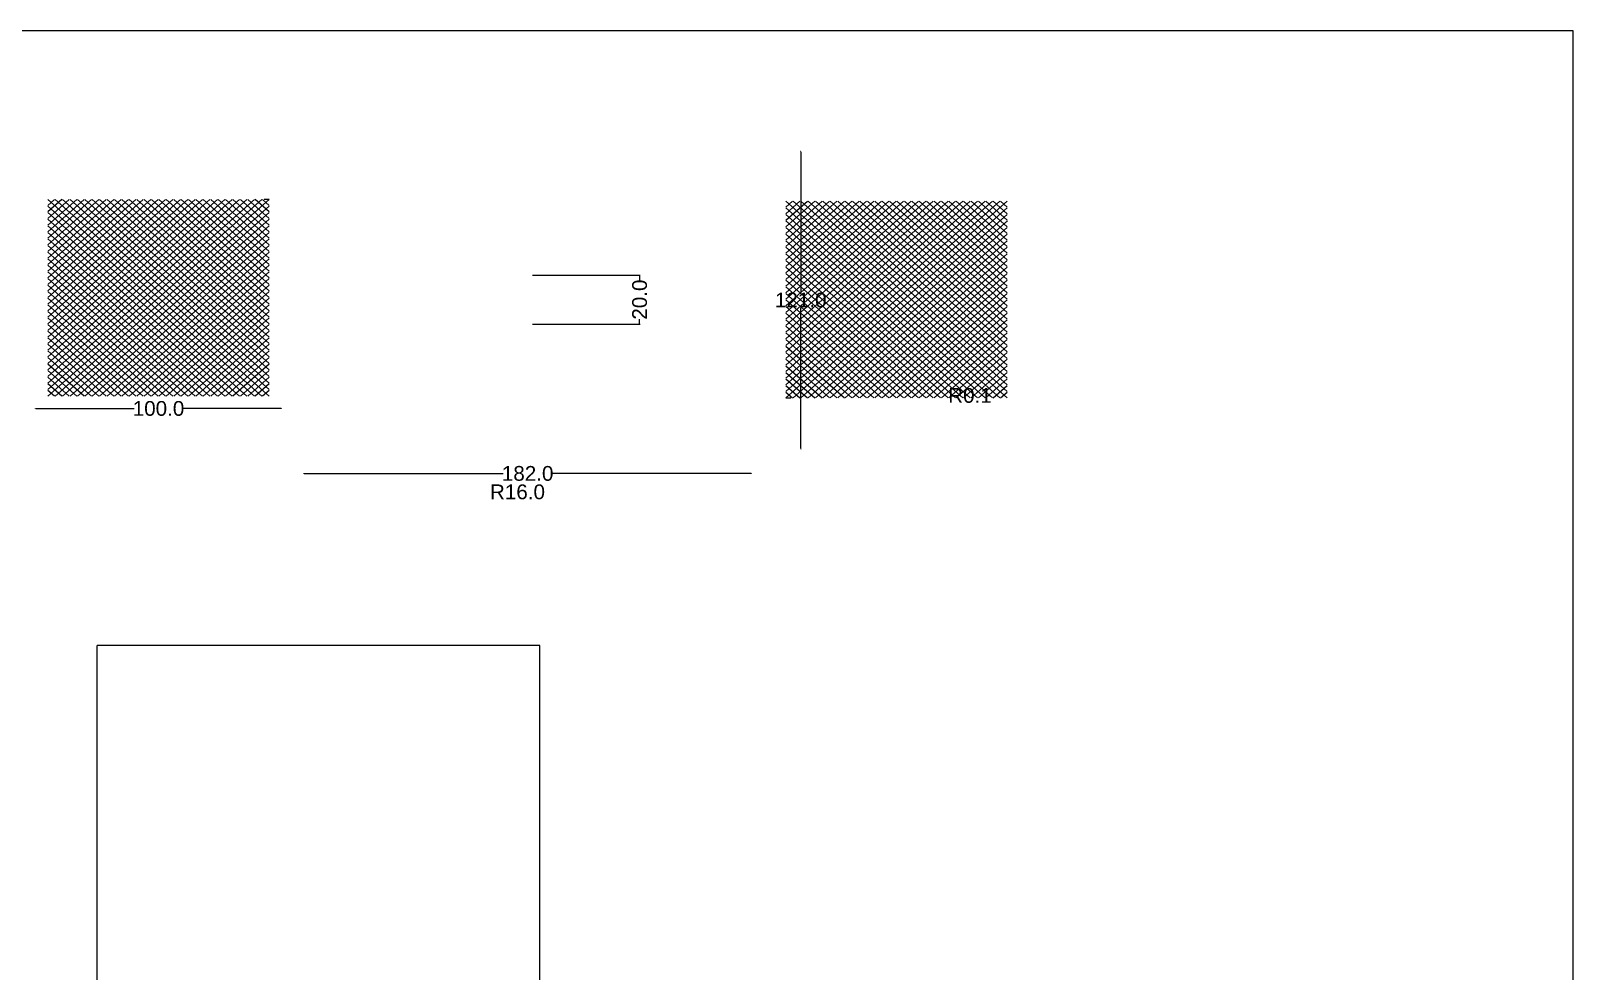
# Model space of a CAD drawing. Header units: millimetres. Extents: x 0 to 1100, y 0 to 800.
# Drawn here: x 473 to 1100, y 418 to 800 of the extents above; entities that cross this region are included whole.
import ezdxf

# ---------------------------------------------------------------- set-up
doc = ezdxf.new("R2010")
doc.units = ezdxf.units.MM
doc.header["$MEASUREMENT"] = 0
for name, color, linetype in [('3d dimensions', 51, 'Continuous'), ('3d fly swatter', 141, 'Continuous'), ('center', 30, 'Continuous'), ('Text', 7, 'Continuous')]:
    doc.layers.add(name, color=color, linetype=linetype)
doc.styles.get("Standard").update_dxf_attribs({"font": 'Arial.ttf'})
doc.dimstyles.get("Standard").update_dxf_attribs({"dimtxt": 6, "dimasz": 0.18, "dimexe": 0.18, "dimexo": 0.0625, "dimgap": 0.09, "dimtad": 0, "dimtih": 1, "dimtoh": 1, "dimdec": 1, "dimzin": 0, "dimdsep": 46, "dimtxsty": 'Standard', "dimcen": 0.09, "dimadec": 0, "dimazin": 0, "dimtfac": 1, "dimtdec": 1, "dimtofl": 0, "dimtmove": 0, "dimatfit": 3, "dimfxl": 1, "dimtolj": 1, "dimtzin": 0, "dimarcsym": 0})

# ---------------------------------------------------------------- blocks, each defined once
blk = doc.blocks.new('*D80')
at = {"layer": '3d dimensions', "color": 0, "lineweight": -2, "transparency": 16777216}
for p, q in [((583.9999999999999, 620.0625), (583.9999999999999, 620.18)), ((584.1799999999998, 620), (665.0791678035471, 620)), ((765.82, 620), (684.9208321964529, 620)), ((766, 620.0625), (766, 620.18))]:
    blk.add_line(p, q, dxfattribs=at)
at = {"layer": '3d dimensions', "color": 0, "transparency": 16777216}
for points in [[(584.1799999999998, 620.03), (584.1799999999998, 619.97), (583.9999999999999, 620)], [(765.82, 620.03), (765.82, 619.97), (766, 620)]]:
    blk.add_solid(points, dxfattribs=at)
at = {"layer": 'Defpoints', "color": 0, "transparency": 16777216}
for p in [(583.9999999999999, 620), (583.9999999999999, 620), (766, 620)]:
    blk.add_point(p, dxfattribs=at)
at = {"layer": '3d dimensions', "color": 0, "transparency": 16777216, "insert": (675, 620), "char_height": 6, "attachment_point": 5}
blk.add_mtext('\\A1;182.0', dxfattribs=at)
blk = doc.blocks.new('*D81')
at = {"layer": '3d dimensions', "color": 0, "lineweight": -2, "transparency": 16777216}
for p, q in [((785.9375000000006, 751.0000000000002), (785.8200000000006, 751.0000000000002)), ((786.0000000000006, 750.8200000000003), (786.0000000000006, 693.6534379263304)), ((786.0000000000006, 630.1800000000002), (786.0000000000006, 687.34656207367)), ((786.0625000000005, 630.0000000000002), (786.1800000000005, 630.0000000000002))]:
    blk.add_line(p, q, dxfattribs=at)
at = {"layer": '3d dimensions', "color": 0, "transparency": 16777216}
for points in [[(785.9700000000006, 750.8200000000003), (786.0300000000005, 750.8200000000003), (786.0000000000006, 751.0000000000002)], [(785.9700000000006, 630.1800000000002), (786.0300000000005, 630.1800000000002), (786.0000000000006, 630.0000000000002)]]:
    blk.add_solid(points, dxfattribs=at)
at = {"layer": 'Defpoints', "color": 0, "transparency": 16777216}
for p in [(786.0000000000006, 751.0000000000002), (786.0000000000006, 751.0000000000002), (786.0000000000005, 630.0000000000002)]:
    blk.add_point(p, dxfattribs=at)
at = {"layer": '3d dimensions', "color": 0, "transparency": 16777216, "insert": (786.0000000000005, 690.4999999999999), "char_height": 6, "attachment_point": 5}
blk.add_mtext('\\A1;121.0', dxfattribs=at)
blk = doc.blocks.new('*D89')
at = {"layer": '3d dimensions', "color": 0, "lineweight": -2, "transparency": 16777216}
blk.add_line((862.6492974393155, 651.6978141601145), (862.8292974393156, 651.6978141601145), dxfattribs=at)
at = {"layer": '3d dimensions', "color": 0, "transparency": 16777216}
blk.add_solid([(862.8292974393156, 651.7278141601145), (862.8292974393156, 651.6678141601145), (863.0092974393156, 651.6978141601145)], dxfattribs=at)
at = {"layer": 'Defpoints', "color": 0, "transparency": 16777216}
for p in [(862.9513533155096, 651.6978141601145, 338.8433526110132), (863.0092974393156, 651.6978141601145, 338.7274343954795)]:
    blk.add_point(p, dxfattribs=at)
at = {"layer": '3d dimensions', "color": 0, "transparency": 16777216, "insert": (854.8055457339949, 651.6978141601145), "char_height": 6, "attachment_point": 5}
blk.add_mtext('\\A1;R0.1', dxfattribs=at)
blk = doc.blocks.new('*D90')
at = {"layer": '3d dimensions', "color": 0, "lineweight": -2, "transparency": 16777216}
blk.add_line((681.6013548086653, 612.5), (681.7813548086652, 612.5), dxfattribs=at)
at = {"layer": '3d dimensions', "color": 0, "transparency": 16777216}
blk.add_solid([(681.7813548086652, 612.53), (681.7813548086652, 612.47), (681.9613548086652, 612.5)], dxfattribs=at)
at = {"layer": 'Defpoints', "color": 0, "transparency": 16777216}
for p in [(675, 612.5, 329), (681.9613548086652, 612.5, 314.59376734785)]:
    blk.add_point(p, dxfattribs=at)
at = {"layer": '3d dimensions', "color": 0, "transparency": 16777216, "insert": (670.8578759546407, 612.5), "char_height": 6, "attachment_point": 5}
blk.add_mtext('\\A1;R16.0', dxfattribs=at)
blk = doc.blocks.new('*D95')
at = {"layer": '3d dimensions', "color": 0, "lineweight": -2, "transparency": 16777216}
for p, q in [((677.0381885759123, 700.7061071246987), (720.7112441314674, 700.7061071246987)), ((720.5312441314675, 700.5261071246988), (720.5312441314675, 698.6296678341115)), ((677.038188575912, 680.7061071246976), (720.7112441314674, 680.7061071246976)), ((720.5312441314675, 680.8861071246976), (720.5312441314675, 682.7825464152849))]:
    blk.add_line(p, q, dxfattribs=at)
at = {"layer": '3d dimensions', "color": 0, "transparency": 16777216}
for points in [[(720.5012441314675, 700.5261071246988), (720.5612441314674, 700.5261071246988), (720.5312441314675, 700.7061071246987)], [(720.5012441314675, 680.8861071246976), (720.5612441314674, 680.8861071246976), (720.5312441314675, 680.7061071246976)]]:
    blk.add_solid(points, dxfattribs=at)
at = {"layer": 'Defpoints', "color": 0, "transparency": 16777216}
for p in [(676.9756885759123, 700.7061071246987), (676.975688575912, 680.7061071246976), (720.5312441314675, 680.7061071246976)]:
    blk.add_point(p, dxfattribs=at)
at = {"layer": '3d dimensions', "color": 0, "transparency": 16777216, "insert": (720.5312441314675, 690.7061071246982), "char_height": 6, "attachment_point": 5, "rotation": 90.00000000000001}
blk.add_mtext('\\A1;20.0', dxfattribs=at)
blk = doc.blocks.new('*D98')
at = {"layer": '3d dimensions', "color": 0, "lineweight": -2, "transparency": 16777216}
for p, q in [((474.9488072858703, 646.4782554737691), (474.9488072858703, 646.595755473769)), ((475.1288072858703, 646.4157554737691), (515.0279750894174, 646.4157554737691)), ((574.7688072858704, 646.4157554737691), (534.8696394823232, 646.4157554737691)), ((574.9488072858703, 646.4782554737691), (574.9488072858703, 646.595755473769))]:
    blk.add_line(p, q, dxfattribs=at)
at = {"layer": '3d dimensions', "color": 0, "transparency": 16777216}
for points in [[(475.1288072858703, 646.445755473769), (475.1288072858703, 646.3857554737691), (474.9488072858703, 646.4157554737691)], [(574.7688072858704, 646.445755473769), (574.7688072858704, 646.3857554737691), (574.9488072858703, 646.4157554737691)]]:
    blk.add_solid(points, dxfattribs=at)
at = {"layer": 'Defpoints', "color": 0, "transparency": 16777216}
for p in [(474.9488072858703, 646.4157554737691, 333.9991459012749), (574.9488072858703, 646.4157554737691, 333.9991459012749), (574.9488072858703, 646.4157554737691)]:
    blk.add_point(p, dxfattribs=at)
at = {"layer": '3d dimensions', "color": 0, "transparency": 16777216, "insert": (524.9488072858703, 646.4157554737691), "char_height": 6, "attachment_point": 5}
blk.add_mtext('\\A1;100.0', dxfattribs=at)
blk = doc.blocks.new('*D99')
at = {"layer": '3d dimensions', "color": 0, "lineweight": -2, "transparency": 16777216}
for p, q in [((474.9488072858703, 646.4782554737691), (474.9488072858703, 646.595755473769)), ((475.1288072858703, 646.4157554737691), (515.0279750894174, 646.4157554737691)), ((574.7688072858704, 646.4157554737691), (534.8696394823232, 646.4157554737691)), ((574.9488072858703, 646.4782554737691), (574.9488072858703, 646.595755473769))]:
    blk.add_line(p, q, dxfattribs=at)
at = {"layer": '3d dimensions', "color": 0, "transparency": 16777216}
for points in [[(475.1288072858703, 646.445755473769), (475.1288072858703, 646.3857554737691), (474.9488072858703, 646.4157554737691)], [(574.7688072858704, 646.445755473769), (574.7688072858704, 646.3857554737691), (574.9488072858703, 646.4157554737691)]]:
    blk.add_solid(points, dxfattribs=at)
at = {"layer": 'Defpoints', "color": 0, "transparency": 16777216}
for p in [(474.9488072858703, 646.4157554737691, 323.9991459012749), (574.9488072858703, 646.4157554737691, 323.9991459012749), (574.9488072858703, 646.4157554737691)]:
    blk.add_point(p, dxfattribs=at)
at = {"layer": '3d dimensions', "color": 0, "transparency": 16777216, "insert": (524.9488072858703, 646.4157554737691), "char_height": 6, "attachment_point": 5}
blk.add_mtext('\\A1;100.0', dxfattribs=at)

msp = doc.modelspace()

# ---------------------------------------------------------------- linework, layer by layer
at = {"layer": '3d fly swatter'}
for p, q in [((560.9176113517766, 731.4157554737689, 324.9991459012748), (479.9176113517768, 659.415755473769, 324.9991459012748)), ((482.6472465896335, 731.4157554737692, 324.9991459012748), (479.9488072858704, 729.0171427593132, 324.9991459012748)), ((485.6576452343314, 731.4157554737692, 324.9991459012748), (479.9488072858704, 726.341232852915, 324.9991459012748)), ((488.6680438790291, 731.4157554737691, 324.9991459012748), (479.9488072858704, 723.6653229465171, 324.9991459012748)), ((491.6784425237266, 731.4157554737692, 324.9991459012748), (479.9488072858695, 720.9894130401185, 324.9991459012748)), ((494.6888411684246, 731.4157554737692, 324.9991459012748), (479.9488072858695, 718.3135031337205, 324.9991459012748)), ((515.7616316813093, 731.4157554737692, 324.9991459012748), (479.94880728587, 699.582133788934, 324.9991459012748)), ((512.7512330366116, 731.4157554737692, 324.9991459012748), (479.9488072858695, 702.2580436953319, 324.9991459012748)), ((509.7408343919136, 731.415755473769, 324.9991459012748), (479.94880728587, 704.9339536017301, 324.9991459012747)), ((506.7304357472159, 731.4157554737689, 324.9991459012748), (479.9488072858704, 707.6098635081287, 324.9991459012748)), ((503.7200371025182, 731.415755473769, 324.9991459012748), (479.9488072858704, 710.2857734145266, 324.9991459012748)), ((497.6992398131225, 731.415755473769, 324.9991459012748), (479.9488072858697, 715.6375932273224, 324.9991459012748)), ((500.7096384578202, 731.415755473769, 324.9991459012748), (479.9488072858704, 712.9616833209247, 324.9991459012747)), ((518.7720303260072, 731.4157554737692, 324.9991459012747), (479.94880728587, 696.9062238825358, 324.9991459012748)), ((521.7824289707052, 731.4157554737692, 324.9991459012748), (479.9488072858704, 694.2303139761382, 324.9991459012748)), ((524.7928276154031, 731.4157554737691, 324.9991459012748), (479.9488072858704, 691.5544040697403, 324.9991459012748)), ((527.8032262601008, 731.4157554737691, 324.9991459012748), (479.9488072858704, 688.8784941633421, 324.9991459012748)), ((530.8136249047985, 731.4157554737692, 324.9991459012748), (479.94880728587, 686.2025842569437, 324.9991459012747)), ((533.8240235494965, 731.415755473769, 324.9991459012748), (479.94880728587, 683.5266743505455, 324.9991459012748)), ((563.9280099964744, 731.4157554737689, 324.9991459012748), (479.9488072858704, 656.7675752865655, 324.9991459012748)), ((566.9384086411723, 731.4157554737691, 324.9991459012748), (479.9488072858704, 654.0916653801673, 324.9991459012748)), ((569.9488072858703, 731.4157554737691, 324.9991459012748), (479.9488072858704, 651.4157554737692, 324.9991459012747)), ((536.8344221941942, 731.4157554737692, 324.9991459012748), (479.94880728587, 680.8507644441477, 324.9991459012748)), ((539.8448208388921, 731.415755473769, 324.9991459012747), (479.9488072858702, 678.1748545377494, 324.9991459012748)), ((542.8552194835898, 731.4157554737689, 324.9991459012748), (479.9488072858704, 675.4989446313518, 324.9991459012748)), ((545.8656181282878, 731.4157554737691, 324.9991459012748), (479.9488072858704, 672.8230347249537, 324.9991459012748)), ((569.9488072858703, 651.4157554737693, 324.9991459012748), (479.9488072858704, 731.415755473769, 324.9991459012748)), ((548.8760167729853, 731.4157554737692, 324.9991459012748), (479.9488072858704, 670.1471248185555, 324.9991459012748)), ((551.8864154176833, 731.415755473769, 324.9991459012748), (479.9488072858702, 667.4712149121572, 324.9991459012748)), ((554.8968140623809, 731.415755473769, 324.9991459012748), (479.94880728587, 664.7953050057591, 324.9991459012748)), ((557.907212707079, 731.415755473769, 324.9991459012748), (479.9488072858704, 662.1193950993613, 324.9991459012748)), ((566.9384086411724, 651.4157554737692, 324.9991459012748), (479.9488072858704, 728.7398455673707, 324.9991459012747)), ((569.9488072858703, 654.0916653801675, 324.9991459012748), (482.9592059305684, 731.4157554737692, 324.9991459012748)), ((569.9488072858703, 728.7398455673709, 324.9991459012748), (482.9592059305681, 651.4157554737692, 324.9991459012748)), ((569.9488072858703, 656.7675752865657, 324.9991459012748), (485.9696045752665, 731.4157554737692, 324.9991459012748)), ((569.9488072858703, 659.4434851929639, 324.9991459012747), (488.9800032199645, 731.4157554737691, 324.9991459012748)), ((569.9488072858703, 662.1193950993624, 324.9991459012748), (491.9904018646627, 731.4157554737692, 324.9991459012748)), ((569.9488072858703, 664.7953050057605, 324.9991459012748), (495.0008005093606, 731.4157554737692, 324.9991459012747)), ((569.9488072858703, 664.7953050057605, 324.9991459012748), (495.0008005093606, 731.4157554737692, 324.9991459012747)), ((569.9488072858702, 667.4712149121589, 324.9991459012748), (498.011199154059, 731.4157554737691, 324.9991459012747)), ((569.9488072858703, 670.1471248185571, 324.9991459012748), (501.0215977987569, 731.415755473769, 324.9991459012748)), ((569.9488072858702, 672.8230347249555, 324.9991459012747), (504.0319964434549, 731.415755473769, 324.9991459012748)), ((569.9488072858703, 675.498944631354, 324.9991459012747), (507.0423950881533, 731.4157554737689, 324.9991459012748)), ((569.9488072858703, 678.1748545377521, 324.9991459012748), (510.0527937328512, 731.4157554737692, 324.9991459012748)), ((569.9488072858703, 680.8507644441501, 324.9991459012748), (513.0631923775492, 731.4157554737692, 324.9991459012748)), ((569.9488072858703, 683.5266743505485, 324.9991459012748), (516.0735910222471, 731.4157554737692, 324.9991459012748)), ((569.9488072858703, 686.2025842569469, 324.9991459012748), (519.0839896669453, 731.4157554737692, 324.9991459012748)), ((569.9488072858703, 688.8784941633452, 324.9991459012748), (522.0943883116435, 731.4157554737692, 324.9991459012748)), ((569.9488072858703, 691.5544040697431, 324.9991459012747), (525.1047869563414, 731.4157554737692, 324.9991459012747)), ((569.9488072858703, 694.2303139761418, 324.9991459012748), (528.1151856010396, 731.4157554737692, 324.9991459012748)), ((569.9488072858703, 696.90622388254, 324.9991459012748), (531.1255842457377, 731.4157554737692, 324.9991459012748)), ((569.9488072858703, 699.5821337889383, 324.9991459012748), (534.1359828904357, 731.4157554737692, 324.9991459012748)), ((569.9488072858703, 702.2580436953364, 324.9991459012748), (537.1463815351336, 731.4157554737692, 324.9991459012748)), ((569.9488072858703, 704.9339536017347, 324.9991459012747), (540.156780179832, 731.415755473769, 324.9991459012748)), ((569.9488072858703, 707.609863508133, 324.9991459012747), (543.16717882453, 731.415755473769, 324.9991459012747)), ((569.9488072858703, 710.2857734145311, 324.9991459012748), (546.1775774692279, 731.4157554737689, 324.9991459012748)), ((569.9488072858703, 712.9616833209299, 324.9991459012748), (549.187976113926, 731.4157554737692, 324.9991459012748)), ((569.9488072858703, 715.637593227328, 324.9991459012748), (552.198374758624, 731.4157554737692, 324.9991459012748)), ((569.9488072858703, 718.3135031337259, 324.9991459012748), (555.2087734033219, 731.4157554737691, 324.9991459012747)), ((569.9488072858703, 720.9894130401246, 324.9991459012748), (558.2191720480199, 731.4157554737691, 324.9991459012748)), ((569.9488072858703, 723.6653229465228, 324.9991459012747), (561.2295706927184, 731.4157554737689, 324.9991459012747)), ((569.9488072858703, 726.3412328529213, 324.9991459012748), (564.2399693374163, 731.4157554737689, 324.9991459012748)), ((569.9488072858703, 729.0171427593192, 324.9991459012748), (567.2503679821143, 731.4157554737691, 324.9991459012748)), ((569.9488072858703, 731.4157554737691, 324.9991459012748), (567.9488072858703, 731.4157554737692, 324.9991459012748)), ((779.9756885759123, 661.4097467502909, 324.9894680448442), (857.934093997121, 730.7061071246985, 324.9894680448442)), ((779.9756885759123, 658.733836843893, 324.9894680448442), (860.9444926418189, 730.7061071246985, 324.9894680448442)), ((779.9756885759123, 656.0579269374948, 324.9894680448442), (863.9548912865166, 730.7061071246985, 324.9894680448442)), ((779.9756885759123, 653.3820170310967, 324.9894680448442), (866.9652899312146, 730.7061071246985, 324.9894680448442)), ((779.9756885759123, 650.7061071246985, 324.9894680448442), (869.9756885759123, 730.7061071246985, 324.9894680448442)), ((779.9756885759123, 730.7061071246985, 324.9894680448442), (869.9756885759123, 650.7061071246987, 324.9894680448442)), ((779.9756885759123, 664.0856566566888, 324.9894680448442), (854.9236953524232, 730.7061071246987, 324.9894680448442)), ((779.9756885759123, 666.761566563087, 324.9894680448442), (851.9132967077251, 730.7061071246985, 324.9894680448442)), ((779.9756885759123, 669.4374764694851, 324.9894680448442), (848.9028980630276, 730.7061071246985, 324.9894680448442)), ((779.9756885759123, 672.1133863758832, 324.9894680448442), (845.8924994183296, 730.7061071246985, 324.9894680448442)), ((779.9756885759123, 674.7892962822812, 324.9894680448442), (842.8821007736317, 730.7061071246985, 324.9894680448442)), ((779.9756885759123, 677.4652061886793, 324.9894680448442), (839.871702128934, 730.7061071246987, 324.9894680448442)), ((779.9756885759123, 680.1411160950775, 324.9894680448442), (836.861303484236, 730.7061071246985, 324.9894680448442)), ((779.9756885759123, 682.8170260014754, 324.9894680448442), (833.8509048395383, 730.7061071246987, 324.9894680448442)), ((779.9756885759123, 685.4929359078735, 324.9894680448442), (830.8405061948404, 730.7061071246985, 324.9894680448442)), ((779.9756885759123, 688.1688458142714, 324.9894680448442), (827.8301075501427, 730.7061071246985, 324.9894680448442)), ((779.9756885759123, 690.8447557206696, 324.9894680448442), (824.8197089054449, 730.7061071246985, 324.9894680448442)), ((779.9756885759123, 693.5206656270677, 324.9894680448442), (821.809310260747, 730.7061071246985, 324.9894680448442)), ((779.9756885759123, 696.1965755334659, 324.9894680448442), (818.798911616049, 730.7061071246985, 324.9894680448442)), ((779.9756885759123, 698.872485439864, 324.9894680448442), (815.7885129713513, 730.7061071246985, 324.9894680448442)), ((779.9756885759123, 701.5483953462619, 324.9894680448442), (812.7781143266534, 730.7061071246985, 324.9894680448442)), ((779.9756885759123, 704.2243052526601, 324.9894680448442), (809.7677156819555, 730.7061071246985, 324.9894680448442)), ((779.9756885759123, 706.900215159058, 324.9894680448442), (806.7573170372577, 730.7061071246985, 324.9894680448442)), ((779.9756885759123, 709.5761250654562, 324.9894680448442), (803.7469183925598, 730.7061071246985, 324.9894680448442)), ((779.9756885759123, 712.2520349718541, 324.9894680448442), (800.7365197478623, 730.7061071246987, 324.9894680448442)), ((779.9756885759123, 714.9279448782522, 324.9894680448442), (797.7261211031644, 730.7061071246985, 324.9894680448442)), ((779.9756885759123, 717.6038547846504, 324.9894680448442), (794.7157224584664, 730.7061071246985, 324.9894680448442)), ((779.9756885759123, 720.2797646910485, 324.9894680448442), (791.7053238137687, 730.7061071246985, 324.9894680448442)), ((779.9756885759123, 722.9556745974467, 324.9894680448442), (788.6949251690708, 730.7061071246985, 324.9894680448442)), ((779.9756885759123, 725.6315845038446, 324.9894680448442), (785.684526524373, 730.7061071246985, 324.9894680448442)), ((779.9756885759123, 728.3074944102425, 324.9894680448442), (782.6741278796753, 730.7061071246985, 324.9894680448442)), ((779.9756885759123, 728.0301972183001, 324.9894680448442), (866.9652899312143, 650.7061071246985, 324.9894680448442)), ((782.9860872206102, 730.7061071246985, 324.9894680448442), (869.9756885759123, 653.3820170310969, 324.9894680448442)), ((782.9860872206102, 650.7061071246985, 324.9894680448442), (869.9756885759123, 728.0301972183004, 324.9894680448442)), ((785.9964858653084, 730.7061071246985, 324.9894680448442), (869.9756885759123, 656.0579269374953, 324.9894680448442)), ((789.0068845100063, 730.7061071246985, 324.9894680448442), (869.9756885759132, 658.733836843893, 324.9894680448442)), ((792.0172831547045, 730.7061071246985, 324.9894680448442), (869.975688575913, 661.4097467502909, 324.9894680448442)), ((795.0276817994029, 730.7061071246985, 324.9894680448442), (869.9756885759132, 664.0856566566895, 324.9894680448442)), ((798.0380804441006, 730.7061071246985, 324.9894680448442), (869.9756885759132, 666.7615665630879, 324.9894680448442)), ((801.048479088799, 730.7061071246985, 324.9894680448442), (869.9756885759123, 669.4374764694867, 324.9894680448442)), ((804.058877733497, 730.7061071246985, 324.9894680448442), (869.9756885759123, 672.113386375885, 324.9894680448442)), ((804.058877733497, 730.7061071246985, 324.9894680448442), (869.9756885759123, 672.113386375885, 324.9894680448442)), ((807.0692763781951, 730.7061071246985, 324.9894680448442), (869.9756885759123, 674.7892962822834, 324.9894680448442)), ((807.0692763781951, 730.7061071246985, 324.9894680448442), (869.9756885759123, 674.7892962822834, 324.9894680448442)), ((807.0692763781951, 730.7061071246985, 324.9894680448442), (869.9756885759123, 674.7892962822834, 324.9894680448442)), ((810.0796750228928, 730.7061071246985, 324.9894680448442), (869.9756885759127, 677.4652061886809, 324.9894680448442)), ((813.0900736675912, 730.7061071246985, 324.9894680448442), (869.9756885759127, 680.1411160950793, 324.9894680448442)), ((816.1004723122892, 730.7061071246985, 324.9894680448442), (869.9756885759127, 682.8170260014776, 324.9894680448442)), ((819.1108709569874, 730.7061071246985, 324.9894680448442), (869.9756885759127, 685.492935907876, 324.9894680448442)), ((822.1212696016853, 730.7061071246985, 324.9894680448442), (869.9756885759123, 688.1688458142746, 324.9894680448442)), ((825.1316682463835, 730.7061071246985, 324.9894680448442), (869.9756885759123, 690.844755720673, 324.9894680448442)), ((828.1420668910814, 730.7061071246985, 324.9894680448442), (869.9756885759123, 693.5206656270714, 324.9894680448442)), ((831.1524655357794, 730.7061071246985, 324.9894680448442), (869.9756885759127, 696.1965755334693, 324.9894680448442)), ((834.1628641804775, 730.7061071246985, 324.9894680448442), (869.9756885759127, 698.8724854398674, 324.9894680448442)), ((837.1732628251757, 730.7061071246985, 324.9894680448442), (869.9756885759125, 701.5483953462658, 324.9894680448442)), ((840.1836614698736, 730.7061071246985, 324.9894680448442), (869.9756885759125, 704.224305252664, 324.9894680448442)), ((843.1940601145718, 730.7061071246985, 324.9894680448442), (869.9756885759123, 706.9002151590626, 324.9894680448442)), ((846.2044587592698, 730.7061071246985, 324.9894680448442), (869.9756885759123, 709.5761250654609, 324.9894680448442)), ((849.2148574039679, 730.7061071246985, 324.9894680448442), (869.9756885759123, 712.2520349718591, 324.9894680448442)), ((852.2252560486661, 730.7061071246985, 324.9894680448442), (869.9756885759125, 714.9279448782574, 324.9894680448442)), ((855.2356546933645, 730.7061071246985, 324.9894680448442), (869.9756885759125, 717.6038547846558, 324.9894680448442)), ((858.2460533380622, 730.7061071246985, 324.9894680448442), (869.9756885759125, 720.2797646910537, 324.9894680448442)), ((861.2564519827604, 730.7061071246985, 324.9894680448442), (869.9756885759123, 722.9556745974523, 324.9894680448442)), ((864.2668506274583, 730.7061071246985, 324.9894680448442), (869.9756885759123, 725.6315845038507, 324.9894680448442)), ((867.2772492721563, 730.7061071246985, 324.9894680448442), (869.9756885759123, 728.3074944102489, 324.9894680448442)), ((563.9280099964742, 651.4157554737692, 324.9991459012748), (479.9488072858704, 726.0639356609724, 324.9991459012748)), ((560.9176113517761, 651.4157554737692, 324.9991459012748), (479.9488072858695, 723.3880257545748, 324.9991459012748)), ((569.9488072858703, 726.0639356609729, 324.9991459012748), (485.9696045752661, 651.4157554737692, 324.9991459012748)), ((569.9488072858703, 723.3880257545748, 324.9991459012748), (488.9800032199638, 651.4157554737693, 324.9991459012748)), ((779.9756885759123, 725.354287311902, 324.9894680448442), (863.9548912865162, 650.7061071246985, 324.9894680448442)), ((779.9756885759123, 722.6783774055039, 324.9894680448442), (860.9444926418182, 650.7061071246985, 324.9894680448442)), ((785.9964858653082, 650.7061071246987, 324.9894680448442), (869.9756885759123, 725.3542873119022, 324.9894680448442)), ((789.0068845100059, 650.7061071246987, 324.9894680448442), (870.0068845100059, 722.7061071246987, 324.9894680448442)), ((557.9072127070781, 651.4157554737692, 324.9991459012748), (479.9488072858697, 720.712115848177, 324.9991459012748)), ((554.8968140623797, 651.4157554737692, 324.9991459012748), (479.9488072858693, 718.0362059417782, 324.9991459012748)), ((551.886415417682, 651.4157554737692, 324.9991459012748), (479.9488072858695, 715.36029603538, 324.9991459012748)), ((569.9488072858703, 720.7121158481767, 324.9991459012747), (491.9904018646617, 651.4157554737693, 324.9991459012748)), ((569.9488072858703, 718.0362059417788, 324.9991459012748), (495.0008005093595, 651.415755473769, 324.9991459012748)), ((569.9488072858703, 715.3602960353809, 324.9991459012748), (498.0111991540576, 651.4157554737693, 324.9991459012748)), ((779.9756885759123, 720.0024674991055, 324.9894680448442), (857.9340939971198, 650.7061071246985, 324.9894680448442)), ((779.9756885759123, 717.3265575927071, 324.9894680448442), (854.9236953524221, 650.7061071246985, 324.9894680448442)), ((779.9756885759123, 717.3265575927071, 324.9894680448442), (854.9236953524221, 650.7061071246985, 324.9894680448442)), ((792.0172831547036, 650.7061071246987, 324.9894680448442), (869.9756885759123, 720.0024674991064, 324.9894680448442)), ((795.0276817994015, 650.7061071246987, 324.9894680448442), (869.9756885759125, 717.3265575927085, 324.9894680448442)), ((548.8760167729836, 651.4157554737692, 324.9991459012748), (479.9488072858704, 712.684386128981, 324.9991459012747)), ((545.8656181282857, 651.4157554737692, 324.9991459012747), (479.9488072858704, 710.0084762225825, 324.9991459012748)), ((545.8656181282857, 651.4157554737692, 324.9991459012747), (479.9488072858704, 710.0084762225825, 324.9991459012748)), ((569.9488072858703, 712.6843861289826, 324.9991459012748), (501.0215977987551, 651.4157554737692, 324.9991459012748)), ((569.9488072858703, 710.0084762225845, 324.9991459012748), (504.0319964434531, 651.4157554737692, 324.9991459012748)), ((779.9756885759123, 714.6506476863087, 324.9894680448442), (851.9132967077237, 650.7061071246985, 324.9894680448442)), ((779.9756885759123, 711.9747377799106, 324.9894680448442), (848.9028980630258, 650.7061071246987, 324.9894680448442)), ((779.9756885759123, 709.2988278735122, 324.9894680448442), (845.8924994183278, 650.7061071246987, 324.9894680448442)), ((798.0380804440993, 650.7061071246987, 324.9894680448442), (869.9756885759125, 714.6506476863105, 324.9894680448442)), ((801.0484790887972, 650.7061071246985, 324.9894680448442), (869.9756885759123, 711.9747377799122, 324.9894680448442)), ((804.0588777334949, 650.7061071246985, 324.9894680448442), (869.9756885759123, 709.298827873514, 324.9894680448442)), ((542.8552194835876, 651.4157554737692, 324.9991459012747), (479.9488072858704, 707.3325663161843, 324.9991459012748)), ((542.8552194835876, 651.4157554737692, 324.9991459012747), (479.9488072858704, 707.3325663161843, 324.9991459012748)), ((542.8552194835876, 651.4157554737692, 324.9991459012747), (479.9488072858704, 707.3325663161843, 324.9991459012748)), ((539.8448208388899, 651.4157554737692, 324.9991459012748), (479.94880728587, 704.6566564097867, 324.9991459012747)), ((569.9488072858703, 707.3325663161864, 324.9991459012748), (507.042395088151, 651.4157554737693, 324.9991459012748)), ((569.9488072858703, 704.6566564097883, 324.9991459012747), (510.0527937328487, 651.4157554737691, 324.9991459012748)), ((779.9756885759123, 706.6229179671138, 324.9894680448442), (842.8821007736294, 650.7061071246987, 324.9894680448442)), ((779.9756885759123, 703.9470080607155, 324.9894680448442), (839.8717021289315, 650.7061071246985, 324.9894680448442)), ((807.0692763781929, 650.7061071246987, 324.9894680448442), (869.9756885759123, 706.6229179671159, 324.9894680448442)), ((810.0796750228906, 650.7061071246987, 324.9894680448442), (869.9756885759125, 703.9470080607182, 324.9894680448442)), ((536.8344221941915, 651.4157554737692, 324.9991459012748), (479.94880728587, 701.9807465033884, 324.9991459012748)), ((533.8240235494935, 651.4157554737692, 324.9991459012748), (479.94880728587, 699.30483659699, 324.9991459012748)), ((530.8136249047953, 651.4157554737692, 324.9991459012747), (479.94880728587, 696.6289266905917, 324.9991459012748)), ((569.9488072858702, 701.9807465033904, 324.9991459012748), (513.0631923775467, 651.4157554737693, 324.9991459012748)), ((569.9488072858703, 699.3048365969923, 324.9991459012748), (516.0735910222444, 651.415755473769, 324.9991459012748)), ((569.9488072858703, 696.6289266905942, 324.9991459012748), (519.0839896669423, 651.4157554737692, 324.9991459012748)), ((779.9756885759123, 701.2710981543175, 324.9894680448442), (836.8613034842335, 650.7061071246985, 324.9894680448442)), ((779.9756885759123, 698.5951882479192, 324.9894680448442), (833.8509048395356, 650.7061071246985, 324.9894680448442)), ((779.9756885759123, 695.9192783415208, 324.9894680448442), (830.8405061948374, 650.7061071246985, 324.9894680448442)), ((813.0900736675883, 650.7061071246985, 324.9894680448442), (869.9756885759127, 701.27109815432, 324.9894680448442)), ((816.1004723122862, 650.7061071246987, 324.9894680448442), (869.9756885759127, 698.5951882479221, 324.9894680448442)), ((819.1108709569842, 650.7061071246985, 324.9894680448442), (869.9756885759127, 695.919278341524, 324.9894680448442)), ((527.8032262600974, 651.4157554737692, 324.9991459012748), (479.9488072858704, 693.9530167841931, 324.9991459012748)), ((524.7928276153992, 651.4157554737692, 324.9991459012748), (479.9488072858704, 691.2771068777946, 324.9991459012748)), ((569.9488072858703, 693.9530167841962, 324.9991459012748), (522.09438831164, 651.4157554737692, 324.9991459012748)), ((569.9488072858703, 691.277106877798, 324.9991459012748), (525.1047869563378, 651.4157554737692, 324.9991459012748)), ((779.9756885759123, 693.2433684351226, 324.9894680448442), (827.8301075501392, 650.7061071246985, 324.9894680448442)), ((779.9756885759123, 690.5674585287245, 324.9894680448442), (824.8197089054413, 650.7061071246985, 324.9894680448442)), ((822.1212696016819, 650.7061071246985, 324.9894680448442), (869.9756885759123, 693.2433684351256, 324.9894680448442)), ((825.1316682463796, 650.7061071246985, 324.9894680448442), (869.9756885759123, 690.5674585287275, 324.9894680448442)), ((521.7824289707013, 651.4157554737693, 324.9991459012748), (479.9488072858704, 688.6011969713963, 324.9991459012748)), ((518.7720303260033, 651.4157554737693, 324.9991459012747), (479.94880728587, 685.9252870649983, 324.9991459012747)), ((569.9488072858703, 688.6011969714, 324.9991459012747), (528.1151856010357, 651.4157554737693, 324.9991459012747)), ((569.9488072858703, 685.9252870650018, 324.9991459012748), (531.1255842457336, 651.4157554737693, 324.9991459012748)), ((779.9756885759123, 687.8915486223259, 324.9894680448442), (821.8093102607431, 650.7061071246985, 324.9894680448442)), ((779.9756885759123, 685.2156387159278, 324.9894680448442), (818.798911616045, 650.7061071246985, 324.9894680448442)), ((828.1420668910775, 650.7061071246985, 324.9894680448442), (869.9756885759123, 687.8915486223295, 324.9894680448442)), ((831.1524655357755, 650.7061071246985, 324.9894680448442), (869.9756885759127, 685.2156387159318, 324.9894680448442)), ((515.7616316813052, 651.4157554737693, 324.9991459012748), (479.94880728587, 683.2493771586003, 324.9991459012748)), ((512.751233036607, 651.4157554737693, 324.9991459012748), (479.9488072858702, 680.5734672522019, 324.9991459012748)), ((509.7408343919091, 651.4157554737693, 324.9991459012748), (479.9488072858702, 677.8975573458038, 324.9991459012748)), ((569.9488072858703, 683.2493771586037, 324.9991459012748), (534.1359828904314, 651.4157554737693, 324.9991459012747)), ((569.9488072858703, 680.5734672522057, 324.9991459012748), (537.1463815351293, 651.4157554737692, 324.9991459012748)), ((569.9488072858703, 677.8975573458077, 324.9991459012748), (540.1567801798273, 651.4157554737692, 324.9991459012748)), ((779.9756885759123, 682.5397288095294, 324.9894680448442), (815.788512971347, 650.7061071246985, 324.9894680448442)), ((779.9756885759123, 679.8638189031312, 324.9894680448442), (812.7781143266491, 650.7061071246985, 324.9894680448442)), ((779.9756885759123, 677.1879089967329, 324.9894680448442), (809.7677156819507, 650.7061071246987, 324.9894680448442)), ((834.1628641804734, 650.7061071246985, 324.9894680448442), (869.9756885759127, 682.5397288095337, 324.9894680448442)), ((837.1732628251712, 650.7061071246985, 324.9894680448442), (869.975688575913, 679.8638189031358, 324.9894680448442)), ((840.1836614698691, 650.7061071246987, 324.9894680448442), (869.9756885759127, 677.1879089967376, 324.9894680448442)), ((506.7304357472109, 651.4157554737693, 324.9991459012748), (479.9488072858704, 675.2216474394052, 324.9991459012748)), ((503.7200371025129, 651.4157554737693, 324.9991459012747), (479.9488072858704, 672.5457375330067, 324.9991459012748)), ((569.9488072858703, 675.2216474394097, 324.9991459012747), (543.167178824525, 651.4157554737692, 324.9991459012748)), ((569.9488072858702, 672.5457375330116, 324.9991459012747), (546.1775774692229, 651.4157554737692, 324.9991459012748)), ((779.9756885759123, 674.5119990903347, 324.9894680448442), (806.7573170372527, 650.7061071246987, 324.9894680448442)), ((779.9756885759123, 671.8360891839366, 324.9894680448442), (803.7469183925548, 650.7061071246987, 324.9894680448442)), ((843.1940601145668, 650.7061071246987, 324.9894680448442), (869.9756885759123, 674.511999090339, 324.9894680448442)), ((846.2044587592645, 650.7061071246987, 324.9894680448442), (869.9756885759123, 671.8360891839411, 324.9894680448442)), ((500.7096384578148, 651.4157554737693, 324.9991459012747), (479.9488072858704, 669.8698276266086, 324.9991459012748)), ((497.6992398131166, 651.4157554737693, 324.9991459012748), (479.9488072858702, 667.1939177202102, 324.9991459012747)), ((569.9488072858703, 669.8698276266135, 324.9991459012748), (549.1879761139203, 651.4157554737691, 324.9991459012747)), ((569.9488072858703, 667.1939177202154, 324.9991459012748), (552.1983747586182, 651.4157554737693, 324.9991459012748)), ((779.9756885759123, 669.160179277538, 324.9894680448442), (800.7365197478566, 650.7061071246985, 324.9894680448442)), ((779.9756885759123, 666.4842693711396, 324.9894680448442), (797.7261211031584, 650.7061071246985, 324.9894680448442)), ((849.2148574039625, 650.7061071246987, 324.9894680448442), (869.9756885759123, 669.160179277543, 324.9894680448442)), ((852.2252560486602, 650.7061071246987, 324.9894680448442), (869.975688575913, 666.4842693711453, 324.9894680448442)), ((494.6888411684182, 651.4157554737693, 324.9991459012747), (479.9488072858702, 664.5180078138119, 324.9991459012748)), ((491.6784425237205, 651.4157554737692, 324.9991459012748), (479.9488072858702, 661.842097907414, 324.9991459012748)), ((488.6680438790223, 651.4157554737692, 324.9991459012748), (479.9488072858704, 659.1661880010154, 324.9991459012748)), ((569.9488072858702, 664.5180078138175, 324.9991459012748), (555.2087734033162, 651.4157554737692, 324.9991459012748)), ((569.9488072858703, 661.8420979074192, 324.9991459012748), (558.2191720480139, 651.4157554737692, 324.9991459012748)), ((569.9488072858703, 659.166188001021, 324.9991459012748), (561.2295706927118, 651.4157554737692, 324.9991459012748)), ((779.9756885759123, 663.8083594647417, 324.9894680448442), (794.7157224584607, 650.7061071246985, 324.9894680448442)), ((779.9756885759123, 661.1324495583431, 324.9894680448442), (791.7053238137626, 650.7061071246985, 324.9894680448442)), ((779.9756885759123, 658.4565396519449, 324.9894680448442), (788.6949251690642, 650.7061071246987, 324.9894680448442)), ((855.2356546933581, 650.7061071246985, 324.9894680448442), (869.975688575913, 663.8083594647474, 324.9894680448442)), ((858.2460533380561, 650.7061071246985, 324.9894680448442), (869.9756885759132, 661.1324495583492, 324.9894680448442)), ((861.2564519827536, 650.7061071246985, 324.9894680448442), (869.9756885759123, 658.4565396519506, 324.9894680448442)), ((485.6576452343244, 651.4157554737692, 324.9991459012747), (479.9488072858704, 656.490278094617, 324.9991459012748)), ((482.6472465896264, 651.4157554737692, 324.9991459012748), (479.9488072858704, 653.8143681882187, 324.9991459012748)), ((569.9488072858702, 656.490278094623, 324.9991459012748), (564.2399693374094, 651.4157554737692, 324.9991459012748)), ((569.9488072858703, 653.8143681882251, 324.9991459012748), (567.2503679821073, 651.4157554737692, 324.9991459012748)), ((779.9756885759123, 655.7806297455465, 324.9894680448442), (785.6845265243662, 650.7061071246987, 324.9894680448442)), ((779.9756885759123, 653.1047198391484, 324.9894680448442), (782.6741278796683, 650.7061071246985, 324.9894680448442)), ((864.2668506274513, 650.7061071246985, 324.9894680448442), (869.9756885759123, 655.7806297455527, 324.9894680448442)), ((867.2772492721492, 650.7061071246985, 324.9894680448442), (869.9756885759123, 653.1047198391545, 324.9894680448442)), ((779.9756885759123, 650.7061071246985, 324.9894680448442), (781.9756885759123, 650.7061071246985, 324.9894680448442))]:
    msp.add_line(p, q, dxfattribs=at)
at = {"layer": 'center'}
for p, q in [((500, 50), (500, 550)), ((680, 550), (500, 550)), ((680, 50), (680, 550))]:
    msp.add_line(p, q, dxfattribs=at)
at = {"layer": 'Text'}
for p, q in [((1100, 800), (0, 800)), ((1100, 0), (1100, 800))]:
    msp.add_line(p, q, dxfattribs=at)

# ---------------------------------------------------------------- dimensions: what is measured, and where the dimension line sits
at = {"layer": '3d dimensions'}
for base, p1, p2, picture, middle in [((786.0000000000006, 751.0000000000002, 70.00000000000004), (786, 630, 70), (786.0000000000001, 751, 69.99999999999999), '*D81', (786.0000000000005, 690.4999999999999, 70.00000000000004)), ((720.5312441314675, 680.7061071246976, 331.4894680448444), (676.9756885759123, 700.7061071246987, 331.4894680448442), (676.975688575912, 680.7061071246976, 331.4894680448442), '*D95', (720.5312441314675, 690.7061071246982, 331.4894680448444))]:
    dim = msp.add_linear_dim(base=base, p1=p1, p2=p2, angle=90, dimstyle='Standard', dxfattribs=at)
    dim.commit()
    dim.dimension.update_dxf_attribs({"geometry": picture, "text_midpoint": middle})
for center, mpoint, picture, middle in [((862.9513533155096, 651.6978141601145, 339.0933526110132), (863.0092974393156, 651.6978141601145, 338.9774343954795), '*D89', (854.8055457339949, 651.6978141601145, 0.25)), ((675, 612.5, 329), (681.9613548086652, 612.5, 314.59376734785), '*D90', (670.8578759546407, 612.5))]:
    dim = msp.add_radius_dim(center=center, mpoint=mpoint, dimstyle='Standard', dxfattribs=at)
    dim.commit()
    dim.dimension.update_dxf_attribs({"geometry": picture, "text_midpoint": middle, "dimtype": 164})
for base, p1, p2, picture, middle in [((574.9488072858703, 646.4157554737691), (474.9488072858703, 646.4157554737691, 333.9991459012749), (574.9488072858703, 646.4157554737691, 333.9991459012749), '*D98', (524.9488072858703, 646.4157554737691)), ((574.9488072858703, 646.4157554737691), (474.9488072858703, 646.4157554737691, 323.9991459012749), (574.9488072858703, 646.4157554737691, 323.9991459012749), '*D99', (524.9488072858703, 646.4157554737691)), ((583.9999999999999, 620, 70), (766, 620, 70.00000000000009), (583.9999999999999, 620, 69.99999999999993), '*D80', (675, 620, 70))]:
    dim = msp.add_linear_dim(base=base, p1=p1, p2=p2, dimstyle='Standard', dxfattribs=at)
    dim.commit()
    dim.dimension.update_dxf_attribs({"geometry": picture, "text_midpoint": middle})

doc.saveas('drawing.dxf')
